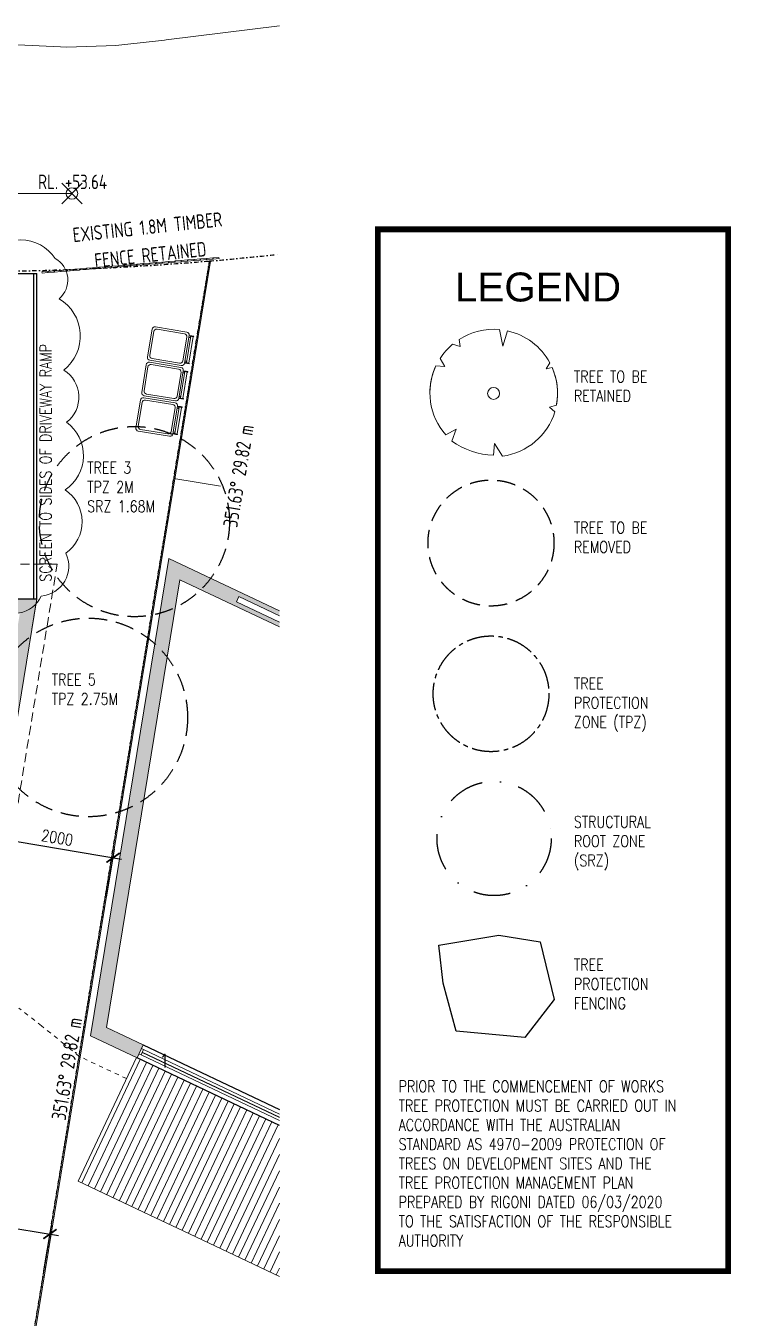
# Model space of a CAD drawing. Header units: millimetres. Extents: x -39027 to 364494, y -35256 to 94895.
# Drawn here: x 217471 to 229662, y -6288 to 16042 of the extents above; entities that cross this region are included whole.
import ezdxf

# ---------------------------------------------------------------- set-up
doc = ezdxf.new("R2010")
doc.units = ezdxf.units.MM
doc.header["$LTSCALE"] = 25
doc.header["$PDMODE"] = 3
for name, pattern in [('BG_Dash 3mm Loose', [6, 3, -3]), ('BG_Dash Dot 3mm', [7, 3, -2, 0, -2]), ('CENTER2', [28.575, 19.05, -3.175, 3.175, -3.175]), ('DASHDOT', [25.4, 12.7, -6.35, 0, -6.35]), ('HIDDEN', [9.525, 6.35, -3.175])]:
    doc.linetypes.add(name, pattern=pattern)
for name, color, linetype, lineweight in [('A-DETL-MBND', 4, 'Continuous', 13), ('A-FLOR-PATT', 8, 'Continuous', 5), ('A-GLAZ', 3, 'Continuous', 5), ('A-GLAZ-CWMG', 3, 'Continuous', 5), ('C-PROP-LINE', 91, 'BG_Dash Dot 3mm', 25), ('C-PROP-LINE-IDEN', 91, 'Continuous', 5), ('C-TOPO', 251, 'Continuous', 9), ('C-TOPO-MINR', 7, 'BG_Dash 3mm Loose', 9), ('G-ANNO-DIMS', 3, 'Continuous', 5), ('G-ANNO-SYMB', 3, 'Continuous', 5), ('G-ANNO-TEXT', 231, 'Continuous', 5), ('L-PLNT', 71, 'Continuous', 5), ('L-SITE', 91, 'Continuous', 9), ('REVISION CLOUD', 132, 'Continuous', 5)]:
    doc.layers.add(name, color=color, linetype=linetype, lineweight=lineweight)
for name, color, linetype in [('dla-txt-d-25', 3, 'Continuous'), ('DLA-TXT-N-25', 3, 'Continuous'), ('DLA-TXT-T-50', 1, 'Continuous'), ('Hatch-35', 2, 'Continuous'), ('Land-25', 3, 'Continuous'), ('Land-5', 1, 'Continuous'), ('Wall-18', 11, 'Continuous'), ('Wall-25', 130, 'Continuous'), ('Wall-35', 2, 'Continuous'), ('Wall-7', 5, 'Continuous')]:
    doc.layers.add(name, color=color, linetype=linetype)
doc.styles.add('DLA-NOTES', font='romans.shx', dxfattribs={"width": 0.8})
doc.styles.add('ISOCPEUR_1', font='isocpeur.ttf', dxfattribs={"width": 0.75, "height": 700})
doc.linetypes.add('FENCELINE1', pattern='A,6.35,-2.54,[133,ltypeshp.shx,S=2.54,R=0,X=-2.54,Y=0],-2.54,25.4', length=36.83)
doc.dimstyles.new('DLA100', dxfattribs={"dimscale": 100, "dimtxt": 2, "dimasz": 2, "dimexe": 1.5, "dimexo": 2, "dimgap": 0.8, "dimtad": 1, "dimdec": 0, "dimdsep": 46, "dimtxsty": 'DLA-NOTES', "dimblk1": 'ARCHTICK', "dimblk2": 'ARCHTICK', "dimsah": 1, "dimcen": 2, "dimdle": 1.5, "dimclrd": 256, "dimclre": 256, "dimclrt": 7, "dimaunit": 1, "dimadec": 0, "dimazin": 0, "dimtfac": 1, "dimtdec": 0, "dimtmove": 2, "dimatfit": 3, "dimldrblk": 'ARCHTICK', "dimfxl": 1, "dimtolj": 1, "dimtzin": 0, "dimarcsym": 0})

# ---------------------------------------------------------------- blocks, each defined once
blk = doc.blocks.new('Rectangular Mullion - 20x100 Timber Panel-900567-PROPOSED GROUND FLOOR PLAN')
at = {"layer": 'A-GLAZ-CWMG'}
for p, q in [((-50, -10), (-50, 10)), ((-50, 10), (50, 10)), ((50, 10), (50, -10)), ((50, -10), (-50, -10))]:
    blk.add_line(p, q, dxfattribs=at)
blk = doc.blocks.new('WINDOW_fixed_GENERIC - 2900W x 2700H-2561581-PROPOSED GROUND FLOOR PLAN')
at = {"layer": 'A-GLAZ'}
for p, q in [((-1410, 52), (-1450, 52)), ((-1410, -48), (-1410, 52)), ((1214, 3), (-1410, 3)), ((-1410, 3), (-1410, -3)), ((-1450, -48), (-1410, -48)), ((-1410, -3), (1216, -3))]:
    blk.add_line(p, q, dxfattribs=at)
at = {"layer": 'A-GLAZ', "lineweight": 5}
for p, q in [((1190, 52), (-1410, 52)), ((-1410, -48), (1238, -48))]:
    blk.add_line(p, q, dxfattribs=at)
blk = doc.blocks.new('WINDOW_fixed_GENERIC - 2500W x 600H-2617960-PROPOSED GROUND FLOOR PLAN')
at = {"layer": 'A-GLAZ', "lineweight": 5}
for p, q in [((426, 52), (1250, 52)), ((1250, 52), (1250, -48)), ((1250, -48), (473, -48))]:
    blk.add_line(p, q, dxfattribs=at)
blk = doc.blocks.new('SITE_Bin_Wheely - 240 litre bin-2609414-PROPOSED GROUND FLOOR PLAN')
at = {"layer": 'L-SITE'}
for p, q in [((-290, 0), (-300, 0)), ((-300, -30), (-300, 0)), ((-290, 0), (-290, -30)), ((185, 0), (175, 0)), ((175, -30), (175, 0)), ((185, 0), (185, -30)), ((-350, -130), (-350, -680)), ((-315, -165), (-315, -645)), ((-300, -80), (-300, -30)), ((-290, -80), (-300, -80)), ((185, -80), (-300, -80)), ((175, -10), (-290, -10)), ((-290, -30), (-290, -80)), ((-290, -50), (175, -50)), ((-265, -55), (-290, -55)), ((-265, -55), (-265, -80)), ((150, -115), (-265, -115)), ((175, -55), (150, -55)), ((150, -80), (150, -55)), ((175, -80), (175, -30)), ((175, -80), (185, -80)), ((185, -30), (185, -80)), ((200, -645), (200, -165)), ((235, -680), (235, -130)), ((-300, -730), (185, -730)), ((-265, -695), (150, -695))]:
    blk.add_line(p, q, dxfattribs=at)
for centre, start, end in [((-300, -130), 90, 180), ((-265, -165), 90, 180), ((150, -165), 360, 90), ((185, -130), 360, 90), ((-265, -645), 180, 270), ((150, -645), 270, 360), ((-300, -680), 180, 270), ((185, -680), 270, 0)]:
    blk.add_arc(centre, 50, start, end, dxfattribs=at)
blk = doc.blocks.new('SITE_Bin_Wheely - 240 litre bin-V235-PROPOSED GROUND FLOOR PLAN')
at = {"layer": 'L-SITE'}
for p, q in [((-290, 0), (-300, 0)), ((-300, -30), (-300, 0)), ((-290, 0), (-290, -30)), ((185, 0), (175, 0)), ((175, -30), (175, 0)), ((185, 0), (185, -30)), ((-350, -130), (-350, -680)), ((-315, -165), (-315, -645)), ((-300, -80), (-300, -30)), ((-290, -80), (-300, -80)), ((185, -80), (-300, -80)), ((175, -10), (-290, -10)), ((-290, -30), (-290, -80)), ((-290, -50), (175, -50)), ((-265, -55), (-290, -55)), ((-265, -55), (-265, -80)), ((150, -115), (-265, -115)), ((175, -55), (150, -55)), ((150, -80), (150, -58)), ((175, -80), (175, -30)), ((175, -80), (185, -80)), ((185, -30), (185, -80)), ((200, -645), (200, -165)), ((235, -680), (235, -130)), ((-300, -730), (185, -730)), ((-265, -695), (150, -695))]:
    blk.add_line(p, q, dxfattribs=at)
for centre, start, end in [((-300, -130), 90, 180), ((-265, -165), 90, 180), ((150, -165), 360, 90), ((185, -130), 360, 90), ((-265, -645), 180, 270), ((150, -645), 270, 360), ((-300, -680), 180, 270), ((185, -680), 270, 0)]:
    blk.add_arc(centre, 50, start, end, dxfattribs=at)
blk = doc.blocks.new('SITE_Bin_Wheely - 240 litre bin-V236-PROPOSED GROUND FLOOR PLAN')
at = {"layer": 'L-SITE'}
for p, q in [((-290, 0), (-300, 0)), ((-300, -30), (-300, 0)), ((-290, 0), (-290, -30)), ((185, 0), (175, 0)), ((175, -30), (175, 0)), ((185, 0), (185, -30)), ((-350, -130), (-350, -680)), ((-315, -165), (-315, -645)), ((-300, -80), (-300, -30)), ((-290, -80), (-300, -80)), ((185, -80), (-300, -80)), ((175, -10), (-290, -10)), ((-290, -30), (-290, -80)), ((-290, -50), (175, -50)), ((-265, -55), (-290, -55)), ((-265, -61), (-265, -80)), ((150, -115), (-265, -115)), ((175, -55), (150, -55)), ((150, -80), (150, -59)), ((175, -80), (175, -30)), ((175, -80), (185, -80)), ((185, -30), (185, -80)), ((200, -645), (200, -165)), ((235, -680), (235, -130)), ((-300, -730), (185, -730)), ((-265, -695), (150, -695))]:
    blk.add_line(p, q, dxfattribs=at)
for centre, start, end in [((-300, -130), 90, 180), ((-265, -165), 90, 180), ((150, -165), 360, 90), ((185, -130), 360, 90), ((-265, -645), 180, 270), ((150, -645), 270, 360), ((-300, -680), 180, 270), ((185, -680), 270, 0)]:
    blk.add_arc(centre, 50, start, end, dxfattribs=at)
blk = doc.blocks.new('Family - ___-2269169-PROPOSED GROUND FLOOR PLAN')
at = {"layer": 'C-PROP-LINE'}
blk.add_line((14042, -17487), (18868, 11939), dxfattribs=at)
blk.add_arc((14525, 63577), 51820, 256.5084, 274.8072, dxfattribs=at)
blk = doc.blocks.new('Family - ___-2269460-PROPOSED GROUND FLOOR PLAN')
at = {"layer": 'C-PROP-LINE'}
for p, q in [((100, -8848), (-7462, -5260)), ((14350, -15608), (100, -8848)), ((19139, -17880), (14350, -15608))]:
    blk.add_line(p, q, dxfattribs=at)
blk = doc.blocks.new('Family - ___-2269492-PROPOSED GROUND FLOOR PLAN')
at = {"layer": 'C-PROP-LINE'}
blk.add_line((14042, -17487), (18868, 11939), dxfattribs=at)
blk.add_arc((14485, 63570), 51816, 274.8523, 276.1964, dxfattribs=at)
blk = doc.blocks.new('Spot Elevations - SYMBOL_Level cross-190432-PROPOSED GROUND FLOOR PLAN')
at = {"layer": 'G-ANNO-DIMS'}
for p, q in [((1.77, 1.77), (-1.77, -1.77)), ((-1.77, 1.77), (1.77, -1.77))]:
    blk.add_line(p, q, dxfattribs=at)
blk.add_circle((0, 0), 1, dxfattribs=at)
blk = doc.blocks.new('_ARCHTICK')
at = {"color": 0, "linetype": 'ByBlock', "const_width": 0.15}
blk.add_lwpolyline([(-0.5, -0.5), (0.5, 0.5)], dxfattribs=at)
blk = doc.blocks.new('*D674')
at = {"layer": 'Defpoints', "color": 0, "transparency": 16777216}
for p in [(218979, 1668), (216838, 1124), (218830, 788)]:
    blk.add_point(p, dxfattribs=at)
at = {"layer": 'dla-txt-d-25', "lineweight": -2, "transparency": 16777216}
for p, q in [((216839, 2030), (219127, 1643)), ((216872, 1321), (217012, 2153)), ((218863, 985), (219004, 1816))]:
    blk.add_line(p, q, dxfattribs=at)
at = {"layer": 'dla-txt-d-25', "lineweight": -2, "transparency": 16777216, "xscale": 200, "yscale": 200, "zscale": 200}
for p, rotation in [((216987, 2005), 170.4170817497532), ((218979, 1668), 350.4170817497533)]:
    blk.add_blockref('_ARCHTICK', p, dxfattribs=dict(at, rotation=rotation))
at = {"layer": 'dla-txt-d-25', "color": 7, "transparency": 16777216, "insert": (218013, 2014), "char_height": 200, "attachment_point": 5, "rotation": 350.4171, "style": 'DLA-NOTES'}
blk.add_mtext('\\A1;2000', dxfattribs=at)
blk = doc.blocks.new('*D1222')
at = {"layer": 'Defpoints', "color": 0, "transparency": 16777216}
for p in [(217888, -4834), (214076, -5062), (217752, -5665)]:
    blk.add_point(p, dxfattribs=at)
at = {"layer": 'dla-txt-d-25', "lineweight": -2, "transparency": 16777216}
for p, q in [((214064, -4207), (218036, -4859)), ((214108, -4865), (214236, -4084)), ((217784, -5468), (217912, -4686))]:
    blk.add_line(p, q, dxfattribs=at)
at = {"layer": 'dla-txt-d-25', "lineweight": -2, "transparency": 16777216, "xscale": 200, "yscale": 200, "zscale": 200}
for p, rotation in [((214212, -4232), 170.6872492027817), ((217888, -4834), 350.6872492027817)]:
    blk.add_blockref('_ARCHTICK', p, dxfattribs=dict(at, rotation=rotation))
at = {"layer": 'dla-txt-d-25', "color": 7, "transparency": 16777216, "insert": (216079, -4355), "char_height": 200, "attachment_point": 5, "rotation": 350.6872, "style": 'DLA-NOTES'}
blk.add_mtext('\\A1;3725', dxfattribs=at)
blk = doc.blocks.new('PLANTING_Coloured tree scaleable - 7 Meters-2580589-PROPOSED SITE PLAN')
at = {"layer": 'L-PLNT', "lineweight": 9}
for p, q in [((-434, 2027), (-856, 2634)), ((-434, 2027), (-856, 2634)), ((-856, 2634), (-434, 2027)), ((-503, 2723), (-434, 2027)), ((-503, 2723), (-434, 2027)), ((-434, 2027), (-503, 2723)), ((1684, 1866), (1722, 2169)), ((1684, 1866), (1722, 2169)), ((1722, 2169), (1684, 1866)), ((1896, 2018), (1684, 1866)), ((1896, 2018), (1684, 1866)), ((1684, 1866), (1896, 2018)), ((-2136, 1294), (-2471, 1251)), ((-2136, 1294), (-2471, 1251)), ((-2471, 1251), (-2136, 1294)), ((-2286, 1563), (-2136, 1294)), ((-2286, 1563), (-2136, 1294)), ((-2136, 1294), (-2286, 1563)), ((2466, 391), (2705, 591)), ((2674, 565), (2705, 591)), ((-2399, 237), (-2767, 119)), ((-2399, 237), (-2767, 119)), ((-2767, 119), (-2399, 237)), ((-2728, 480), (-2399, 237)), ((-2728, 480), (-2399, 237)), ((-2399, 237), (-2728, 480)), ((2755, 302), (2466, 391)), ((-1201, -2476), (-887, -2070)), ((-887, -2070), (-856, -2614)), ((886, -1980), (1424, -2356)), ((1048, -2474), (886, -1980))]:
    blk.add_line(p, q, dxfattribs=at)
blk.add_circle((0, -6), 258, dxfattribs=at)
for centre, radius, start, end in [((0, 0), 2769, 108.0083, 145.6274), ((0, 0), 2769, 108.0083, 145.6274), ((0, 0), 2769, 108.0083, 145.6274), ((0, 0), 2769, 51.5512, 100.4622), ((0, 0), 2769, 51.5512, 100.4622), ((0, 0), 2769, 51.5512, 100.4622), ((0, 0), 2769, 12.3276, 46.7819), ((0, 0), 2769, 12.3276, 46.7819), ((0, 0), 2769, 13.3734, 46.7819), ((0, 0), 2769, 153.1369, 170.0213), ((0, 0), 2769, 153.1369, 170.0213), ((0, 0), 2769, 153.1369, 170.0213), ((0, 19), 2769, 177.9304, 244.2846), ((0, 19), 2769, 177.9304, 202.3457), ((0, 19), 2769, 177.9304, 200.6948), ((0, 19), 2769, 300.9465, 5.8599), ((-130, 523), 3220, 256.9579, 291.4464)]:
    blk.add_arc(centre, radius, start, end, dxfattribs=at)

msp = doc.modelspace()

# ---------------------------------------------------------------- hatches: boundary and pattern name
at = {"layer": 'A-FLOR-PATT', "lineweight": 5}
h = msp.add_hatch(dxfattribs=at)
h.set_pattern_fill('FP_45', color=256, style=0, pattern_type=2)
h.set_pattern_definition([(244.663, (231156.54, -24476.32), (108.45677, -51.353), [])])
h.paths.add_polyline_path([(221854.8, -5566.4), (221854.8, -2957.1), (219383.1, -1786.7), (218373.9, -3918.2), (220188.5, -4777.4)], flags=0)
at = {"layer": 'Hatch-35'}
h = msp.add_hatch(color=256, dxfattribs=at)
h.dxf.hatch_style = 1
h.paths.add_polyline_path([(210065.5, 7140.3), (208645.5, 7140.3), (208645.5, 6890.3), (209815.5, 6890.3), (209815.5, 5890.3), (210065.5, 5890.3)])
h.paths.add_polyline_path([(214911, 6140.3), (213708.9, 6140.3), (211665.5, 6140.3), (211665.5, 5890.3), (213414.5, 5890.3), (213119.4, 4090.3), (213372.7, 4090.3), (213667.9, 5890.3), (214873, 5890.3)])
h.paths.add_polyline_path([(217661, 6140.3), (214911, 6140.3), (214873, 5890.3), (217366.6, 5890.3), (216872.2, 2875.3), (215416.3, 3114.1), (215401.7, 3025.3), (216857.7, 2786.5), (216556.7, 951), (215100.7, 1189.8), (215060.3, 943.1), (216762.9, 663.9), (217535.6, 5376), (217520.8, 5378.4), (217524.1, 5398.1), (217538.9, 5395.7)])
h.paths.add_polyline_path([(213255.8, 3377.2), (213352.8, 3361.3), (213367.4, 3450.1), (213270.3, 3466), (213372.7, 4090.3), (213119.4, 4090.3), (212693.5, 1493.3), (212940.2, 1452.9)])
h.paths.add_polyline_path([(214474.9, 3268.5), (214176.5, 3317.4), (214162, 3228.6), (214461.4, 3179.5)])
h.paths.add_polyline_path([(214474.9, 3268.5), (214461.4, 3179.5), (215401.7, 3025.3), (215416.3, 3114.1)])
h.paths.add_polyline_path([(215100.7, 1189.8), (214182.2, 1340.4), (214178.7, 1317.3), (214205.2, 1313.1), (214200.5, 1283.4), (214174.2, 1287.6), (214168.7, 1251.4), (214839.5, 1141.4), (214813.6, 983.6), (214912.3, 967.4), (215060.3, 943.1)])
h.paths.add_polyline_path([(213755, 1354.4), (213749.4, 1320.2), (214168.7, 1251.4), (214174.2, 1287.6)])
h.paths.add_polyline_path([(213764, 1409), (213759.9, 1384), (214178.7, 1317.3), (214182.2, 1340.4)])
at = {"layer": 'Wall-35'}
for points in [[(221854.8, 5658.7), (221854.8, 5739.6), (221109.2, 6091.1), (221151.9, 6181.5), (221854.8, 5850.2), (221854.8, 5935.1), (219940, 6837.8), (219897.9, 6581.2), (221166.2, 5983.3)], [(218864.6, -1264.6), (220133.1, 6470.4), (219897.9, 6581.2), (218629.6, -1153.3)], [(219392.7, -1791.3), (219499.7, -1565.3), (218629.6, -1153.3), (218587.5, -1410), (219383.1, -1786.7)]]:
    msp.add_hatch(color=256, dxfattribs=at).paths.add_polyline_path(points, flags=0)

# ---------------------------------------------------------------- linework, layer by layer
at = {"layer": 'A-DETL-MBND', "lineweight": 5}
for p, q in [((219897, 15799.6), (221854.8, 16042.1)), ((217330.3, 15711.5), (218070.9, 15680.6)), ((218070.9, 15680.6), (218177.7, 15676.1)), ((218177.7, 15676.1), (219025.4, 15704.4)), ((219025.4, 15704.4), (219181.7, 15721.4)), ((219181.7, 15721.4), (219868.5, 15796)), ((219868.5, 15796), (219897, 15799.6))]:
    msp.add_line(p, q, dxfattribs=at)
at = {"layer": 'C-PROP-LINE-IDEN'}
msp.add_line((220028.4, 8218.3), (220834.1, 8086.2), dxfattribs=at)
at = {"layer": 'C-TOPO'}
for p, q in [((221854.8, 16042.1), (219897, 15799.6)), ((218070.9, 15680.6), (217330.3, 15711.5)), ((218177.7, 15676.1), (218070.9, 15680.6)), ((219025.4, 15704.4), (218177.7, 15676.1)), ((219181.7, 15721.4), (219025.4, 15704.4)), ((219868.5, 15796), (219181.7, 15721.4)), ((219897, 15799.6), (219868.5, 15796)), ((217648.2, 6062.2), (217639.7, 6010.5)), ((217639.7, 6010.5), (217575, 5615.9)), ((218373.9, -3918.2), (219383.1, -1786.7)), ((219711.9, -4551.8), (218373.9, -3918.2)), ((220188.5, -4777.4), (219711.9, -4551.8)), ((221854.8, -5566.4), (220188.5, -4777.4))]:
    msp.add_line(p, q, dxfattribs=at)
at = {"layer": 'C-TOPO-MINR'}
for p, q in [((217744.2, -1237.6), (217351.3, -933)), ((218133.3, -1552.7), (217744.2, -1237.6)), ((218391.5, -1763.9), (218133.3, -1552.7)), ((219211.9, -2148.3), (218410.3, -1772.7))]:
    msp.add_line(p, q, dxfattribs=at)
at = {"layer": 'G-ANNO-DIMS'}
msp.add_line((217147.2, 13144.6), (218268.4, 13144.6), dxfattribs=at)
at = {"layer": 'Land-25', "linetype": 'HIDDEN', "ltscale": 2}
for centre, radius in [((219347.1, 7475.6), 1643.6), ((225510.7, 7105.4), 1088.5), ((218550.3, 4091.8), 1716)]:
    msp.add_circle(centre, radius, dxfattribs=at)
at = {"layer": 'Land-5', "linetype": 'CENTER2'}
msp.add_circle((225511.5, 4500.1), 1000, dxfattribs=at)
at = {"layer": 'REVISION CLOUD'}
msp.add_lwpolyline([(216904.8, 6039.7, 0.5205671), (217736.7, 6189.8, 0.5205671), (218164.2, 6928.8, 0.5205671), (218152.6, 8025.7, 0.5205671), (218175.7, 9191.9, 0.5205671), (218129.5, 10092.5, 0.5205671), (218048.6, 11327.9, 0.5205671), (217979.3, 12020.7, 0.5205671), (216777.7, 12043.8, 0.5205671)], format="xyb", dxfattribs=at)
at = {"layer": 'Wall-18', "linetype": 'HIDDEN', "lineweight": 5}
for p, q in [((218012.7, 6740.3), (210065.5, 6740.3)), ((216642.3, -1616.5), (218012.7, 6740.3))]:
    msp.add_line(p, q, dxfattribs=at)
at = {"layer": 'Wall-25'}
for p in [(213408.9, 11761.5), (217661, 6140.3)]:
    msp.add_line(p, (217661, 11761.5), dxfattribs=at)
at = {"layer": 'Wall-25', "linetype": 'FENCELINE1', "ltscale": 0.5}
msp.add_line((217611, 6140.3), (217611, 11761.5), dxfattribs=at)
at = {"layer": 'Wall-25', "linetype": 'DASHDOT', "ltscale": 2}
msp.add_circle((225564.8, 1999.8), 986.9, dxfattribs=at)
at = {"layer": 'Wall-35', "lineweight": 15}
for p, q in [((215819.6, -17447.8), (220645.2, 11979.2)), ((220664.9, 11975.9), (215839.3, -17451)), ((220664.9, 11975.9), (220645.2, 11979.2)), ((219940, 6837.8), (218587.5, -1410)), ((221854.8, 5935.1), (219940, 6837.8)), ((218864.6, -1264.6), (220133.1, 6470.4)), ((220133.1, 6470.4), (221854.8, 5658.7)), ((217661, 6140.3), (216762.9, 663.9)), ((219499.7, -1565.3), (218864.6, -1264.6)), ((218587.5, -1410), (219392.7, -1791.3)), ((219392.7, -1791.3), (219499.7, -1565.3))]:
    msp.add_line(p, q, dxfattribs=at)
at = {"layer": 'Wall-35'}
for p, q in [((213708.9, 6140.3), (217661, 6140.3)), ((219499.7, -1565.3), (221854.8, -2680.5)), ((221854.8, -2957.1), (219392.7, -1791.3))]:
    msp.add_line(p, q, dxfattribs=at)
at = {"layer": 'Wall-7', "const_width": 100}
msp.add_lwpolyline([(223556.5, 12526.1), (229612, 12526.1), (229612, -5475.3), (223556.5, -5475.3)], close=True, dxfattribs=at)
at = {"layer": 'Wall-7', "linetype": 'FENCELINE1'}
msp.add_lwpolyline([(224607.8, 159.2), (225644.1, 328.6), (226360, 215.7), (226605, -782.2), (226096.3, -1441.2), (224909.3, -1328.2), (224683.2, -499.8), (224607.8, 159.2)], dxfattribs=at)

# ---------------------------------------------------------------- block references
at = {"layer": 'A-GLAZ'}
for name, p, rotation in [('WINDOW_fixed_GENERIC - 2500W x 600H-2617960-PROPOSED GROUND FLOOR PLAN', (222262, 5605), 154.761155002503), ('WINDOW_fixed_GENERIC - 2900W x 2700H-2561581-PROPOSED GROUND FLOOR PLAN', (220756.8, -2298.8), 334.6629388628024)]:
    msp.add_blockref(name, p, dxfattribs=dict(at, rotation=rotation))
at = {"layer": 'A-GLAZ-CWMG', "extrusion": (0, 0, -1), "rotation": 175.2915361515504}
for p in [(-218348.6, 11828.6), (-218458.2, 11837.6), (-218567.8, 11846.6), (-218677.5, 11855.7), (-218787.1, 11864.7), (-218896.7, 11873.7), (-219006.4, 11882.8), (-219116, 11891.8), (-219225.6, 11900.8), (-219335.2, 11909.8), (-219444.9, 11918.9), (-219554.5, 11927.9), (-219664.1, 11936.9), (-219773.8, 11946), (-219883.4, 11955), (-219993, 11964), (-220102.6, 11973.1), (-220212.3, 11982.1), (-220321.9, 11991.1), (-220431.5, 12000.1), (-220541.2, 12009.2), (-220650.8, 12018.2), (-220760.4, 12027.2), (-217800.4, 11783.4), (-217910.1, 11792.5), (-218019.7, 11801.5), (-218129.3, 11810.5), (-218238.9, 11819.6)]:
    msp.add_blockref('Rectangular Mullion - 20x100 Timber Panel-900567-PROPOSED GROUND FLOOR PLAN', p, dxfattribs=at)
at = {"layer": 'C-PROP-LINE'}
for name in ['Family - ___-2269169-PROPOSED GROUND FLOOR PLAN', 'Family - ___-2269492-PROPOSED GROUND FLOOR PLAN', 'Family - ___-2269460-PROPOSED GROUND FLOOR PLAN']:
    msp.add_blockref(name, (201777.3, 39.7), dxfattribs=at)
at = {"layer": 'G-ANNO-DIMS', "extrusion": (0, 0, -1), "xscale": 99.99999999999993, "yscale": 99.99999999999993, "zscale": 99.99999999999993}
msp.add_blockref('Spot Elevations - SYMBOL_Level cross-190432-PROPOSED GROUND FLOOR PLAN', (-218268.4, 13144.6), dxfattribs=at)
at = {"layer": 'L-PLNT', "lineweight": 9, "xscale": 0.3990000000000001, "yscale": 0.3990000000000001, "zscale": 0.3990000000000001, "rotation": 336.899377919427}
msp.add_blockref('PLANTING_Coloured tree scaleable - 7 Meters-2580589-PROPOSED SITE PLAN', (225556.9, 9693.3), dxfattribs=at)
at = {"layer": 'L-SITE', "rotation": 260.6872492029107}
for name, p in [('SITE_Bin_Wheely - 240 litre bin-2609414-PROPOSED GROUND FLOOR PLAN', (220323.8, 10385.1)), ('SITE_Bin_Wheely - 240 litre bin-V235-PROPOSED GROUND FLOOR PLAN', (220223.4, 9773.3)), ('SITE_Bin_Wheely - 240 litre bin-V236-PROPOSED GROUND FLOOR PLAN', (220123.1, 9161.4))]:
    msp.add_blockref(name, p, dxfattribs=at)

# ---------------------------------------------------------------- texts
at = {"layer": 'C-PROP-LINE-IDEN', "char_height": 250, "rotation": 80.68725, "line_spacing_factor": 1.153846, "style": 'ISOCPEUR_1'}
for s, insert, width, attachment_point in [('29.82 m', (221023.8, 8292.2), 1026, 1), ('351.63°', (221006.6, 8186), 936, 3), ('29.82 m', (218056.9, -1952.3), 1026, 1), ('351.63°', (218039.7, -2058.6), 936, 3)]:
    msp.add_mtext(s, dxfattribs=dict(at, insert=insert, width=width, attachment_point=attachment_point))
at = {"layer": 'dla-txt-d-25', "insert": (217712.5, 6437), "char_height": 200, "attachment_point": 1, "rotation": 90, "style": 'DLA-NOTES'}
msp.add_mtext_dynamic_manual_height_columns('SCREEN TO SIDES OF DRIVEWAY RAMP', width=6051.683, gutter_width=1000, heights=[0], dxfattribs=at)
at = {"layer": 'DLA-TXT-N-25', "char_height": 200, "attachment_point": 1, "style": 'DLA-NOTES'}
for s, insert in [('TREE 3\\PTPZ 2M\\PSRZ 1.68M', (218531.9, 8506.2)), ('TREE TO BE REMOVED', (226943.9, 7470.5)), ('TREE 5\\PTPZ 2.75M', (217919.3, 4845.1)), ('TREE PROTECTION ZONE (TPZ)', (226943.9, 4778.1)), ('STRUCTURAL ROOT ZONE (SRZ)', (226943.9, 2387)), ('TREE PROTECTION FENCING', (226943.9, -81.7))]:
    msp.add_mtext_dynamic_manual_height_columns(s, width=1516.221, gutter_width=1000, heights=[0], dxfattribs=dict(at, insert=insert))
at = {"layer": 'DLA-TXT-N-25', "insert": (223914.1, -2181.6), "char_height": 200, "width": 5274.21, "attachment_point": 1, "style": 'DLA-NOTES'}
msp.add_mtext('PRIOR TO THE COMMENCEMENT OF WORKS TREE PROTECTION MUST BE CARRIED OUT IN ACCORDANCE WITH THE AUSTRALIAN STANDARD AS 4970-2009 PROTECTION OF TREES ON DEVELOPMENT SITES AND THE TREE PROTECTION MANAGEMENT PLAN PREPARED BY RIGONI DATED 06/03/2020 TO THE SATISFACTION OF THE RESPONSIBLE AUTHORITY', dxfattribs=at)
at = {"layer": 'DLA-TXT-T-50', "insert": (224887.4, 11779.7), "char_height": 500, "width": 13864.342, "attachment_point": 1, "style": 'DLA-NOTES'}
msp.add_mtext('{\\fArial|b0|i0|c0|p34;\\W1;LEGEND}', dxfattribs=at)
at = {"layer": 'G-ANNO-DIMS', "insert": (217682.1, 13471.5), "char_height": 250, "width": 1407, "attachment_point": 1, "line_spacing_factor": 1.153846, "style": 'ISOCPEUR_1'}
msp.add_mtext('RL. +53.64', dxfattribs=at)
at = {"layer": 'G-ANNO-SYMB', "lineweight": 13, "insert": (219865.8, -1715.2), "char_height": 250, "width": 111, "attachment_point": 2, "line_spacing_factor": 1.153846, "style": 'ISOCPEUR_1'}
msp.add_mtext('1', dxfattribs=at)
at = {"layer": 'G-ANNO-TEXT', "color": 7, "lineweight": 13, "insert": (219558.6, 12688.3), "char_height": 250, "width": 2976, "attachment_point": 2, "rotation": 6.11958, "line_spacing_factor": 1.153846, "style": 'ISOCPEUR_1'}
msp.add_mtext('EXISTING 1.8M TIMBER\\PFENCE RETAINED', dxfattribs=at)
at = {"layer": 'Wall-7', "insert": (226943.9, 10082), "char_height": 200, "attachment_point": 1, "style": 'DLA-NOTES'}
msp.add_mtext_dynamic_manual_height_columns('TREE TO BE RETAINED', width=1516.221, gutter_width=1000, heights=[0], dxfattribs=at)

# ---------------------------------------------------------------- dimensions: what is measured, and where the dimension line sits
at = {"layer": 'dla-txt-d-25'}
dim = msp.add_aligned_dim(p1=(216838.4, 1123.8), p2=(218830.2, 787.6), distance=893.3, text='2000', dimstyle='DLA100', dxfattribs=at)
dim.commit()
dim.dimension.update_dxf_attribs({"geometry": '*D674', "text_midpoint": (218013, 2014.1)})
dim = msp.add_aligned_dim(p1=(214075.5, -5062.2), p2=(217751.8, -5665), distance=841.7, dimstyle='DLA100', dxfattribs=at)
dim.commit()
dim.dimension.update_dxf_attribs({"geometry": '*D1222', "text_midpoint": (216079, -4355.4)})

doc.saveas('drawing.dxf')
